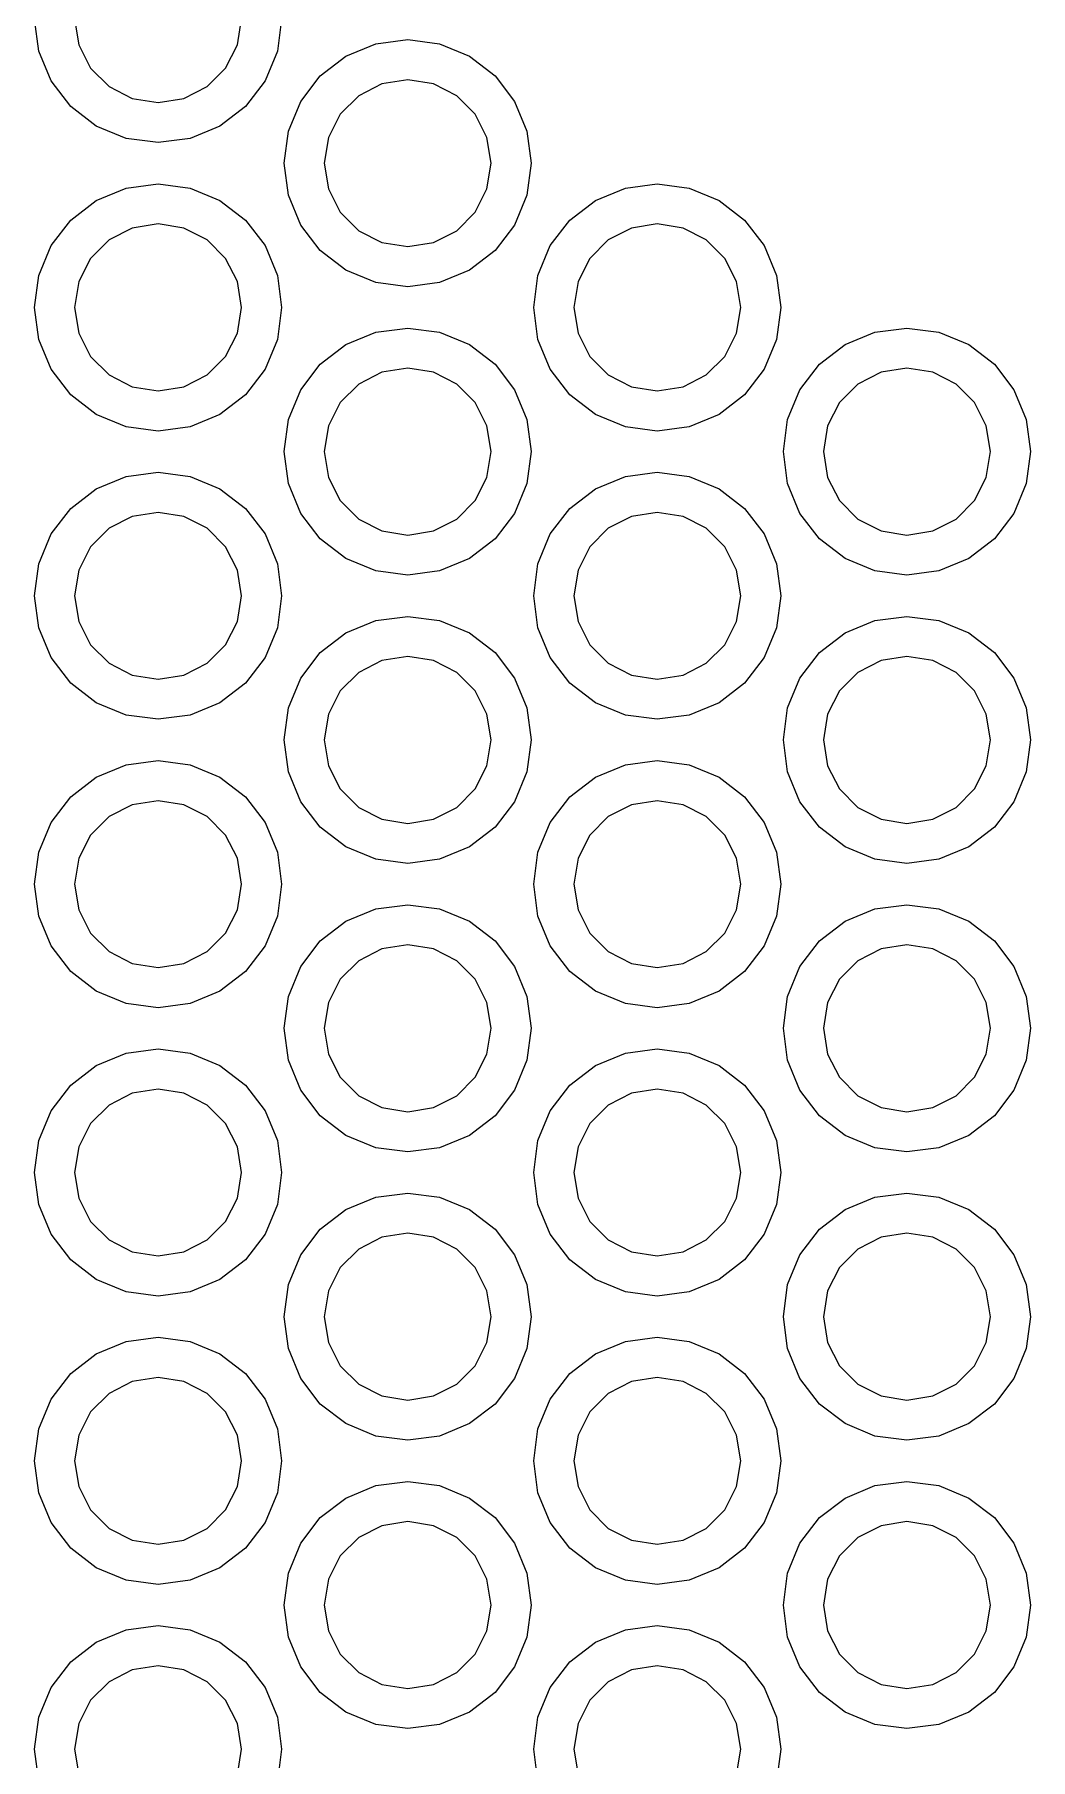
# Model space of a CAD drawing. Extents: x 0 to 6.5, y -7.51 to 0.
# Drawn here: x 1.4602 to 1.6507, y -3.2311 to -2.9014 of the extents above; entities that cross this region are included whole.
import ezdxf

# ---------------------------------------------------------------- set-up
doc = ezdxf.new("R2010")
doc.units = 0
doc.header["$MEASUREMENT"] = 0
doc.layers.add('BLACK', color=7, linetype='CONTINUOUS')

msp = doc.modelspace()

# ---------------------------------------------------------------- linework, layer by layer
at = {"layer": 'BLACK', "linetype": 'CONTINUOUS'}
for p, q in [((1.46104, -2.90456), (1.46023, -2.89845)), ((1.46791, -2.89845), (1.46869, -2.90337)), ((1.49902, -2.90337), (1.4998, -2.89845)), ((1.50748, -2.89845), (1.50667, -2.90456)), ((1.4634, -2.91026), (1.46104, -2.90456)), ((1.46869, -2.90337), (1.47095, -2.90782)), ((1.49675, -2.90782), (1.49902, -2.90337)), ((1.50667, -2.90456), (1.50431, -2.91026)), ((1.51978, -2.90555), (1.52547, -2.90319)), ((1.52547, -2.90319), (1.53159, -2.90238)), ((1.53159, -2.90238), (1.5377, -2.90319)), ((1.5377, -2.90319), (1.5434, -2.90555)), ((1.47095, -2.90782), (1.47448, -2.91135)), ((1.49323, -2.91135), (1.49675, -2.90782)), ((1.51488, -2.9093), (1.51978, -2.90555)), ((1.5434, -2.90555), (1.54829, -2.9093)), ((1.46715, -2.91515), (1.4634, -2.91026)), ((1.47448, -2.91135), (1.47893, -2.91361)), ((1.48878, -2.91361), (1.49323, -2.91135)), ((1.50431, -2.91026), (1.50056, -2.91515)), ((1.51113, -2.91419), (1.51488, -2.9093)), ((1.52666, -2.91084), (1.52222, -2.91311)), ((1.53159, -2.91006), (1.52666, -2.91084)), ((1.53651, -2.91084), (1.53159, -2.91006)), ((1.54096, -2.91311), (1.53651, -2.91084)), ((1.54829, -2.9093), (1.55204, -2.91419)), ((1.47893, -2.91361), (1.48385, -2.91439)), ((1.48385, -2.91439), (1.48878, -2.91361)), ((1.50877, -2.91989), (1.51113, -2.91419)), ((1.52222, -2.91311), (1.51869, -2.91663)), ((1.54449, -2.91663), (1.54096, -2.91311)), ((1.55204, -2.91419), (1.5544, -2.91989)), ((1.47204, -2.9189), (1.46715, -2.91515)), ((1.50056, -2.91515), (1.49566, -2.9189)), ((1.51869, -2.91663), (1.51642, -2.92108)), ((1.54675, -2.92108), (1.54449, -2.91663)), ((1.47774, -2.92126), (1.47204, -2.9189)), ((1.48385, -2.92207), (1.47774, -2.92126)), ((1.48997, -2.92126), (1.48385, -2.92207)), ((1.49566, -2.9189), (1.48997, -2.92126)), ((1.50797, -2.92601), (1.50877, -2.91989)), ((1.51642, -2.92108), (1.51564, -2.92601)), ((1.54753, -2.92601), (1.54675, -2.92108)), ((1.5544, -2.91989), (1.55521, -2.92601)), ((1.50877, -2.93212), (1.50797, -2.92601)), ((1.51564, -2.92601), (1.51642, -2.93093)), ((1.54675, -2.93093), (1.54753, -2.92601)), ((1.55521, -2.92601), (1.5544, -2.93212)), ((1.47204, -2.93311), (1.47774, -2.93075)), ((1.47774, -2.93075), (1.48385, -2.92994)), ((1.48385, -2.92994), (1.48997, -2.93075)), ((1.48997, -2.93075), (1.49566, -2.93311)), ((1.51642, -2.93093), (1.51869, -2.93538)), ((1.54449, -2.93538), (1.54675, -2.93093)), ((1.56751, -2.93311), (1.57321, -2.93075)), ((1.57321, -2.93075), (1.57932, -2.92994)), ((1.57932, -2.92994), (1.58543, -2.93075)), ((1.58543, -2.93075), (1.59113, -2.93311)), ((1.46715, -2.93686), (1.47204, -2.93311)), ((1.49566, -2.93311), (1.50056, -2.93686)), ((1.51113, -2.93782), (1.50877, -2.93212)), ((1.5544, -2.93212), (1.55204, -2.93782)), ((1.56262, -2.93686), (1.56751, -2.93311)), ((1.59113, -2.93311), (1.59602, -2.93686)), ((1.4634, -2.94175), (1.46715, -2.93686)), ((1.48385, -2.93762), (1.47893, -2.9384)), ((1.48878, -2.9384), (1.48385, -2.93762)), ((1.50056, -2.93686), (1.50431, -2.94175)), ((1.51488, -2.94271), (1.51113, -2.93782)), ((1.51869, -2.93538), (1.52222, -2.9389)), ((1.54096, -2.9389), (1.54449, -2.93538)), ((1.55204, -2.93782), (1.54829, -2.94271)), ((1.55886, -2.94175), (1.56262, -2.93686)), ((1.57932, -2.93762), (1.57439, -2.9384)), ((1.58425, -2.9384), (1.57932, -2.93762)), ((1.59602, -2.93686), (1.59978, -2.94175)), ((1.47448, -2.94066), (1.47095, -2.94419)), ((1.47893, -2.9384), (1.47448, -2.94066)), ((1.49323, -2.94066), (1.48878, -2.9384)), ((1.49675, -2.94419), (1.49323, -2.94066)), ((1.52222, -2.9389), (1.52666, -2.94117)), ((1.53651, -2.94117), (1.54096, -2.9389)), ((1.56995, -2.94066), (1.56642, -2.94419)), ((1.57439, -2.9384), (1.56995, -2.94066)), ((1.58869, -2.94066), (1.58425, -2.9384)), ((1.59222, -2.94419), (1.58869, -2.94066)), ((1.46104, -2.94745), (1.4634, -2.94175)), ((1.47095, -2.94419), (1.46869, -2.94864)), ((1.49902, -2.94864), (1.49675, -2.94419)), ((1.50431, -2.94175), (1.50667, -2.94745)), ((1.51978, -2.94646), (1.51488, -2.94271)), ((1.52666, -2.94117), (1.53159, -2.94195)), ((1.53159, -2.94195), (1.53651, -2.94117)), ((1.54829, -2.94271), (1.5434, -2.94646)), ((1.5565, -2.94745), (1.55886, -2.94175)), ((1.56642, -2.94419), (1.56416, -2.94864)), ((1.59449, -2.94864), (1.59222, -2.94419)), ((1.59978, -2.94175), (1.60214, -2.94745)), ((1.46023, -2.95356), (1.46104, -2.94745)), ((1.50667, -2.94745), (1.50748, -2.95356)), ((1.52547, -2.94882), (1.51978, -2.94646)), ((1.5434, -2.94646), (1.5377, -2.94882)), ((1.5557, -2.95356), (1.5565, -2.94745)), ((1.60214, -2.94745), (1.60294, -2.95356)), ((1.46869, -2.94864), (1.46791, -2.95356)), ((1.4998, -2.95356), (1.49902, -2.94864)), ((1.53159, -2.94963), (1.52547, -2.94882)), ((1.5377, -2.94882), (1.53159, -2.94963)), ((1.56416, -2.94864), (1.56338, -2.95356)), ((1.59527, -2.95356), (1.59449, -2.94864)), ((1.46104, -2.95968), (1.46023, -2.95356)), ((1.46791, -2.95356), (1.46869, -2.95849)), ((1.49902, -2.95849), (1.4998, -2.95356)), ((1.50748, -2.95356), (1.50667, -2.95968)), ((1.5565, -2.95968), (1.5557, -2.95356)), ((1.56338, -2.95356), (1.56416, -2.95849)), ((1.59449, -2.95849), (1.59527, -2.95356)), ((1.60294, -2.95356), (1.60214, -2.95968)), ((1.52547, -2.95831), (1.53159, -2.9575)), ((1.53159, -2.9575), (1.5377, -2.95831)), ((1.62094, -2.95831), (1.62705, -2.9575)), ((1.62705, -2.9575), (1.63317, -2.95831)), ((1.4634, -2.96538), (1.46104, -2.95968)), ((1.46869, -2.95849), (1.47095, -2.96294)), ((1.49675, -2.96294), (1.49902, -2.95849)), ((1.50667, -2.95968), (1.50431, -2.96538)), ((1.51488, -2.96442), (1.51978, -2.96067)), ((1.51978, -2.96067), (1.52547, -2.95831)), ((1.5377, -2.95831), (1.5434, -2.96067)), ((1.5434, -2.96067), (1.54829, -2.96442)), ((1.55886, -2.96538), (1.5565, -2.95968)), ((1.56416, -2.95849), (1.56642, -2.96294)), ((1.59222, -2.96294), (1.59449, -2.95849)), ((1.60214, -2.95968), (1.59978, -2.96538)), ((1.61035, -2.96442), (1.61524, -2.96067)), ((1.61524, -2.96067), (1.62094, -2.95831)), ((1.63317, -2.95831), (1.63887, -2.96067)), ((1.63887, -2.96067), (1.64376, -2.96442)), ((1.47095, -2.96294), (1.47448, -2.96646)), ((1.49323, -2.96646), (1.49675, -2.96294)), ((1.56642, -2.96294), (1.56995, -2.96646)), ((1.58869, -2.96646), (1.59222, -2.96294)), ((1.46715, -2.97027), (1.4634, -2.96538)), ((1.47448, -2.96646), (1.47893, -2.96873)), ((1.48878, -2.96873), (1.49323, -2.96646)), ((1.50431, -2.96538), (1.50056, -2.97027)), ((1.51113, -2.96931), (1.51488, -2.96442)), ((1.52666, -2.96596), (1.52222, -2.96822)), ((1.53159, -2.96518), (1.52666, -2.96596)), ((1.53651, -2.96596), (1.53159, -2.96518)), ((1.54096, -2.96822), (1.53651, -2.96596)), ((1.54829, -2.96442), (1.55204, -2.96931)), ((1.56262, -2.97027), (1.55886, -2.96538)), ((1.56995, -2.96646), (1.57439, -2.96873)), ((1.58425, -2.96873), (1.58869, -2.96646)), ((1.59978, -2.96538), (1.59602, -2.97027)), ((1.6066, -2.96931), (1.61035, -2.96442)), ((1.62213, -2.96596), (1.61768, -2.96822)), ((1.62705, -2.96518), (1.62213, -2.96596)), ((1.63198, -2.96596), (1.62705, -2.96518)), ((1.63643, -2.96822), (1.63198, -2.96596)), ((1.64376, -2.96442), (1.64751, -2.96931)), ((1.47204, -2.97402), (1.46715, -2.97027)), ((1.47893, -2.96873), (1.48385, -2.96951)), ((1.48385, -2.96951), (1.48878, -2.96873)), ((1.50056, -2.97027), (1.49566, -2.97402)), ((1.50877, -2.97501), (1.51113, -2.96931)), ((1.52222, -2.96822), (1.51869, -2.97175)), ((1.54449, -2.97175), (1.54096, -2.96822)), ((1.55204, -2.96931), (1.5544, -2.97501)), ((1.56751, -2.97402), (1.56262, -2.97027)), ((1.57439, -2.96873), (1.57932, -2.96951)), ((1.57932, -2.96951), (1.58425, -2.96873)), ((1.59602, -2.97027), (1.59113, -2.97402)), ((1.60424, -2.97501), (1.6066, -2.96931)), ((1.61768, -2.96822), (1.61416, -2.97175)), ((1.63995, -2.97175), (1.63643, -2.96822)), ((1.64751, -2.96931), (1.64987, -2.97501)), ((1.47774, -2.97638), (1.47204, -2.97402)), ((1.49566, -2.97402), (1.48997, -2.97638)), ((1.51869, -2.97175), (1.51642, -2.9762)), ((1.54675, -2.9762), (1.54449, -2.97175)), ((1.57321, -2.97638), (1.56751, -2.97402)), ((1.59113, -2.97402), (1.58543, -2.97638)), ((1.61416, -2.97175), (1.61189, -2.9762)), ((1.64222, -2.9762), (1.63995, -2.97175)), ((1.48385, -2.97719), (1.47774, -2.97638)), ((1.48997, -2.97638), (1.48385, -2.97719)), ((1.50797, -2.98112), (1.50877, -2.97501)), ((1.51642, -2.9762), (1.51564, -2.98112)), ((1.54753, -2.98112), (1.54675, -2.9762)), ((1.5544, -2.97501), (1.55521, -2.98112)), ((1.57932, -2.97719), (1.57321, -2.97638)), ((1.58543, -2.97638), (1.57932, -2.97719)), ((1.60343, -2.98112), (1.60424, -2.97501)), ((1.61189, -2.9762), (1.61111, -2.98112)), ((1.643, -2.98112), (1.64222, -2.9762)), ((1.64987, -2.97501), (1.65068, -2.98112)), ((1.50877, -2.98724), (1.50797, -2.98112)), ((1.51564, -2.98112), (1.51642, -2.98605)), ((1.54675, -2.98605), (1.54753, -2.98112)), ((1.55521, -2.98112), (1.5544, -2.98724)), ((1.60424, -2.98724), (1.60343, -2.98112)), ((1.61111, -2.98112), (1.61189, -2.98605)), ((1.64222, -2.98605), (1.643, -2.98112)), ((1.65068, -2.98112), (1.64987, -2.98724)), ((1.47204, -2.98822), (1.47774, -2.98587)), ((1.47774, -2.98587), (1.48385, -2.98506)), ((1.48385, -2.98506), (1.48997, -2.98587)), ((1.48997, -2.98587), (1.49566, -2.98822)), ((1.51113, -2.99293), (1.50877, -2.98724)), ((1.51642, -2.98605), (1.51869, -2.9905)), ((1.54449, -2.9905), (1.54675, -2.98605)), ((1.5544, -2.98724), (1.55204, -2.99293)), ((1.56751, -2.98822), (1.57321, -2.98587)), ((1.57321, -2.98587), (1.57932, -2.98506)), ((1.57932, -2.98506), (1.58543, -2.98587)), ((1.58543, -2.98587), (1.59113, -2.98822)), ((1.6066, -2.99293), (1.60424, -2.98724)), ((1.61189, -2.98605), (1.61416, -2.9905)), ((1.63995, -2.9905), (1.64222, -2.98605)), ((1.64987, -2.98724), (1.64751, -2.99293)), ((1.46715, -2.99198), (1.47204, -2.98822)), ((1.49566, -2.98822), (1.50056, -2.99198)), ((1.51869, -2.9905), (1.52222, -2.99402)), ((1.54096, -2.99402), (1.54449, -2.9905)), ((1.56262, -2.99198), (1.56751, -2.98822)), ((1.59113, -2.98822), (1.59602, -2.99198)), ((1.61416, -2.9905), (1.61768, -2.99402)), ((1.63643, -2.99402), (1.63995, -2.9905)), ((1.4634, -2.99687), (1.46715, -2.99198)), ((1.47893, -2.99352), (1.47448, -2.99578)), ((1.48385, -2.99274), (1.47893, -2.99352)), ((1.48878, -2.99352), (1.48385, -2.99274)), ((1.49323, -2.99578), (1.48878, -2.99352)), ((1.50056, -2.99198), (1.50431, -2.99687)), ((1.51488, -2.99783), (1.51113, -2.99293)), ((1.55204, -2.99293), (1.54829, -2.99783)), ((1.55886, -2.99687), (1.56262, -2.99198)), ((1.57439, -2.99352), (1.56995, -2.99578)), ((1.57932, -2.99274), (1.57439, -2.99352)), ((1.58425, -2.99352), (1.57932, -2.99274)), ((1.58869, -2.99578), (1.58425, -2.99352)), ((1.59602, -2.99198), (1.59978, -2.99687)), ((1.61035, -2.99783), (1.6066, -2.99293)), ((1.64751, -2.99293), (1.64376, -2.99783)), ((1.46104, -3.00257), (1.4634, -2.99687)), ((1.47448, -2.99578), (1.47095, -2.99931)), ((1.49675, -2.99931), (1.49323, -2.99578)), ((1.50431, -2.99687), (1.50667, -3.00257)), ((1.52222, -2.99402), (1.52666, -2.99629)), ((1.52666, -2.99629), (1.53159, -2.99707)), ((1.53159, -2.99707), (1.53651, -2.99629)), ((1.53651, -2.99629), (1.54096, -2.99402)), ((1.5565, -3.00257), (1.55886, -2.99687)), ((1.56995, -2.99578), (1.56642, -2.99931)), ((1.59222, -2.99931), (1.58869, -2.99578)), ((1.59978, -2.99687), (1.60214, -3.00257)), ((1.61768, -2.99402), (1.62213, -2.99629)), ((1.62213, -2.99629), (1.62705, -2.99707)), ((1.62705, -2.99707), (1.63198, -2.99629)), ((1.63198, -2.99629), (1.63643, -2.99402)), ((1.47095, -2.99931), (1.46869, -3.00376)), ((1.49902, -3.00376), (1.49675, -2.99931)), ((1.51978, -3.00158), (1.51488, -2.99783)), ((1.54829, -2.99783), (1.5434, -3.00158)), ((1.56642, -2.99931), (1.56416, -3.00376)), ((1.59449, -3.00376), (1.59222, -2.99931)), ((1.61524, -3.00158), (1.61035, -2.99783)), ((1.64376, -2.99783), (1.63887, -3.00158)), ((1.46023, -3.00868), (1.46104, -3.00257)), ((1.46869, -3.00376), (1.46791, -3.00868)), ((1.4998, -3.00868), (1.49902, -3.00376)), ((1.50667, -3.00257), (1.50748, -3.00868)), ((1.52547, -3.00394), (1.51978, -3.00158)), ((1.5434, -3.00158), (1.5377, -3.00394)), ((1.5557, -3.00868), (1.5565, -3.00257)), ((1.56416, -3.00376), (1.56338, -3.00868)), ((1.59527, -3.00868), (1.59449, -3.00376)), ((1.60214, -3.00257), (1.60294, -3.00868)), ((1.62094, -3.00394), (1.61524, -3.00158)), ((1.63887, -3.00158), (1.63317, -3.00394)), ((1.53159, -3.00475), (1.52547, -3.00394)), ((1.5377, -3.00394), (1.53159, -3.00475)), ((1.62705, -3.00475), (1.62094, -3.00394)), ((1.63317, -3.00394), (1.62705, -3.00475)), ((1.46104, -3.0148), (1.46023, -3.00868)), ((1.46791, -3.00868), (1.46869, -3.01361)), ((1.49902, -3.01361), (1.4998, -3.00868)), ((1.50748, -3.00868), (1.50667, -3.0148)), ((1.5565, -3.0148), (1.5557, -3.00868)), ((1.56338, -3.00868), (1.56416, -3.01361)), ((1.59449, -3.01361), (1.59527, -3.00868)), ((1.60294, -3.00868), (1.60214, -3.0148)), ((1.46869, -3.01361), (1.47095, -3.01805)), ((1.49675, -3.01805), (1.49902, -3.01361)), ((1.51978, -3.01578), (1.52547, -3.01342)), ((1.52547, -3.01342), (1.53159, -3.01262)), ((1.53159, -3.01262), (1.5377, -3.01342)), ((1.5377, -3.01342), (1.5434, -3.01578)), ((1.56416, -3.01361), (1.56642, -3.01805)), ((1.59222, -3.01805), (1.59449, -3.01361)), ((1.61524, -3.01578), (1.62094, -3.01342)), ((1.62094, -3.01342), (1.62705, -3.01262)), ((1.62705, -3.01262), (1.63317, -3.01342)), ((1.63317, -3.01342), (1.63887, -3.01578)), ((1.4634, -3.02049), (1.46104, -3.0148)), ((1.50667, -3.0148), (1.50431, -3.02049)), ((1.51488, -3.01954), (1.51978, -3.01578)), ((1.5434, -3.01578), (1.54829, -3.01954)), ((1.55886, -3.02049), (1.5565, -3.0148)), ((1.60214, -3.0148), (1.59978, -3.02049)), ((1.61035, -3.01954), (1.61524, -3.01578)), ((1.63887, -3.01578), (1.64376, -3.01954)), ((1.47095, -3.01805), (1.47448, -3.02158)), ((1.49323, -3.02158), (1.49675, -3.01805)), ((1.51113, -3.02443), (1.51488, -3.01954)), ((1.54829, -3.01954), (1.55204, -3.02443)), ((1.56642, -3.01805), (1.56995, -3.02158)), ((1.58869, -3.02158), (1.59222, -3.01805)), ((1.6066, -3.02443), (1.61035, -3.01954)), ((1.64376, -3.01954), (1.64751, -3.02443)), ((1.46715, -3.02539), (1.4634, -3.02049)), ((1.47448, -3.02158), (1.47893, -3.02385)), ((1.48878, -3.02385), (1.49323, -3.02158)), ((1.50431, -3.02049), (1.50056, -3.02539)), ((1.52222, -3.02334), (1.51869, -3.02687)), ((1.52666, -3.02108), (1.52222, -3.02334)), ((1.53159, -3.0203), (1.52666, -3.02108)), ((1.53651, -3.02108), (1.53159, -3.0203)), ((1.54096, -3.02334), (1.53651, -3.02108)), ((1.54449, -3.02687), (1.54096, -3.02334)), ((1.56262, -3.02539), (1.55886, -3.02049)), ((1.56995, -3.02158), (1.57439, -3.02385)), ((1.58425, -3.02385), (1.58869, -3.02158)), ((1.59978, -3.02049), (1.59602, -3.02539)), ((1.61768, -3.02334), (1.61416, -3.02687)), ((1.62213, -3.02108), (1.61768, -3.02334)), ((1.62705, -3.0203), (1.62213, -3.02108)), ((1.63198, -3.02108), (1.62705, -3.0203)), ((1.63643, -3.02334), (1.63198, -3.02108)), ((1.63995, -3.02687), (1.63643, -3.02334)), ((1.47204, -3.02914), (1.46715, -3.02539)), ((1.47893, -3.02385), (1.48385, -3.02463)), ((1.48385, -3.02463), (1.48878, -3.02385)), ((1.50056, -3.02539), (1.49566, -3.02914)), ((1.50877, -3.03013), (1.51113, -3.02443)), ((1.51869, -3.02687), (1.51642, -3.03131)), ((1.54675, -3.03131), (1.54449, -3.02687)), ((1.55204, -3.02443), (1.5544, -3.03013)), ((1.56751, -3.02914), (1.56262, -3.02539)), ((1.57439, -3.02385), (1.57932, -3.02463)), ((1.57932, -3.02463), (1.58425, -3.02385)), ((1.59602, -3.02539), (1.59113, -3.02914)), ((1.60424, -3.03013), (1.6066, -3.02443)), ((1.61416, -3.02687), (1.61189, -3.03131)), ((1.64222, -3.03131), (1.63995, -3.02687)), ((1.64751, -3.02443), (1.64987, -3.03013)), ((1.47774, -3.0315), (1.47204, -3.02914)), ((1.49566, -3.02914), (1.48997, -3.0315)), ((1.50797, -3.03624), (1.50877, -3.03013)), ((1.5544, -3.03013), (1.55521, -3.03624)), ((1.57321, -3.0315), (1.56751, -3.02914)), ((1.59113, -3.02914), (1.58543, -3.0315)), ((1.60343, -3.03624), (1.60424, -3.03013)), ((1.64987, -3.03013), (1.65068, -3.03624)), ((1.48385, -3.0323), (1.47774, -3.0315)), ((1.48997, -3.0315), (1.48385, -3.0323)), ((1.51642, -3.03131), (1.51564, -3.03624)), ((1.54753, -3.03624), (1.54675, -3.03131)), ((1.57932, -3.0323), (1.57321, -3.0315)), ((1.58543, -3.0315), (1.57932, -3.0323)), ((1.61189, -3.03131), (1.61111, -3.03624)), ((1.643, -3.03624), (1.64222, -3.03131)), ((1.50877, -3.04236), (1.50797, -3.03624)), ((1.51564, -3.03624), (1.51642, -3.04117)), ((1.54675, -3.04117), (1.54753, -3.03624)), ((1.55521, -3.03624), (1.5544, -3.04236)), ((1.60424, -3.04236), (1.60343, -3.03624)), ((1.61111, -3.03624), (1.61189, -3.04117)), ((1.64222, -3.04117), (1.643, -3.03624)), ((1.65068, -3.03624), (1.64987, -3.04236)), ((1.46715, -3.0471), (1.47204, -3.04334)), ((1.47204, -3.04334), (1.47774, -3.04098)), ((1.47774, -3.04098), (1.48385, -3.04018)), ((1.48385, -3.04018), (1.48997, -3.04098)), ((1.48997, -3.04098), (1.49566, -3.04334)), ((1.49566, -3.04334), (1.50056, -3.0471)), ((1.51113, -3.04805), (1.50877, -3.04236)), ((1.51642, -3.04117), (1.51869, -3.04561)), ((1.54449, -3.04561), (1.54675, -3.04117)), ((1.5544, -3.04236), (1.55204, -3.04805)), ((1.56262, -3.0471), (1.56751, -3.04334)), ((1.56751, -3.04334), (1.57321, -3.04098)), ((1.57321, -3.04098), (1.57932, -3.04018)), ((1.57932, -3.04018), (1.58543, -3.04098)), ((1.58543, -3.04098), (1.59113, -3.04334)), ((1.59113, -3.04334), (1.59602, -3.0471)), ((1.6066, -3.04805), (1.60424, -3.04236)), ((1.61189, -3.04117), (1.61416, -3.04561)), ((1.63995, -3.04561), (1.64222, -3.04117)), ((1.64987, -3.04236), (1.64751, -3.04805)), ((1.51869, -3.04561), (1.52222, -3.04914)), ((1.54096, -3.04914), (1.54449, -3.04561)), ((1.61416, -3.04561), (1.61768, -3.04914)), ((1.63643, -3.04914), (1.63995, -3.04561)), ((1.4634, -3.05199), (1.46715, -3.0471)), ((1.47893, -3.04864), (1.47448, -3.0509)), ((1.48385, -3.04786), (1.47893, -3.04864)), ((1.48878, -3.04864), (1.48385, -3.04786)), ((1.49323, -3.0509), (1.48878, -3.04864)), ((1.50056, -3.0471), (1.50431, -3.05199)), ((1.51488, -3.05294), (1.51113, -3.04805)), ((1.52222, -3.04914), (1.52666, -3.05141)), ((1.53651, -3.05141), (1.54096, -3.04914)), ((1.55204, -3.04805), (1.54829, -3.05294)), ((1.55886, -3.05199), (1.56262, -3.0471)), ((1.57439, -3.04864), (1.56995, -3.0509)), ((1.57932, -3.04786), (1.57439, -3.04864)), ((1.58425, -3.04864), (1.57932, -3.04786)), ((1.58869, -3.0509), (1.58425, -3.04864)), ((1.59602, -3.0471), (1.59978, -3.05199)), ((1.61035, -3.05294), (1.6066, -3.04805)), ((1.61768, -3.04914), (1.62213, -3.05141)), ((1.63198, -3.05141), (1.63643, -3.04914)), ((1.64751, -3.04805), (1.64376, -3.05294)), ((1.46104, -3.05769), (1.4634, -3.05199)), ((1.47448, -3.0509), (1.47095, -3.05443)), ((1.49675, -3.05443), (1.49323, -3.0509)), ((1.50431, -3.05199), (1.50667, -3.05769)), ((1.51978, -3.0567), (1.51488, -3.05294)), ((1.52666, -3.05141), (1.53159, -3.05219)), ((1.53159, -3.05219), (1.53651, -3.05141)), ((1.54829, -3.05294), (1.5434, -3.0567)), ((1.5565, -3.05769), (1.55886, -3.05199)), ((1.56995, -3.0509), (1.56642, -3.05443)), ((1.59222, -3.05443), (1.58869, -3.0509)), ((1.59978, -3.05199), (1.60214, -3.05769)), ((1.61524, -3.0567), (1.61035, -3.05294)), ((1.62213, -3.05141), (1.62705, -3.05219)), ((1.62705, -3.05219), (1.63198, -3.05141)), ((1.64376, -3.05294), (1.63887, -3.0567)), ((1.47095, -3.05443), (1.46869, -3.05887)), ((1.49902, -3.05887), (1.49675, -3.05443)), ((1.56642, -3.05443), (1.56416, -3.05887)), ((1.59449, -3.05887), (1.59222, -3.05443)), ((1.46023, -3.0638), (1.46104, -3.05769)), ((1.46869, -3.05887), (1.46791, -3.0638)), ((1.4998, -3.0638), (1.49902, -3.05887)), ((1.50667, -3.05769), (1.50748, -3.0638)), ((1.52547, -3.05906), (1.51978, -3.0567)), ((1.53159, -3.05986), (1.52547, -3.05906)), ((1.5377, -3.05906), (1.53159, -3.05986)), ((1.5434, -3.0567), (1.5377, -3.05906)), ((1.5557, -3.0638), (1.5565, -3.05769)), ((1.56416, -3.05887), (1.56338, -3.0638)), ((1.59527, -3.0638), (1.59449, -3.05887)), ((1.60214, -3.05769), (1.60294, -3.0638)), ((1.62094, -3.05906), (1.61524, -3.0567)), ((1.62705, -3.05986), (1.62094, -3.05906)), ((1.63317, -3.05906), (1.62705, -3.05986)), ((1.63887, -3.0567), (1.63317, -3.05906)), ((1.46104, -3.06991), (1.46023, -3.0638)), ((1.46791, -3.0638), (1.46869, -3.06873)), ((1.49902, -3.06873), (1.4998, -3.0638)), ((1.50748, -3.0638), (1.50667, -3.06991)), ((1.5565, -3.06991), (1.5557, -3.0638)), ((1.56338, -3.0638), (1.56416, -3.06873)), ((1.59449, -3.06873), (1.59527, -3.0638)), ((1.60294, -3.0638), (1.60214, -3.06991)), ((1.46869, -3.06873), (1.47095, -3.07317)), ((1.49675, -3.07317), (1.49902, -3.06873)), ((1.51978, -3.0709), (1.52547, -3.06854)), ((1.52547, -3.06854), (1.53159, -3.06774)), ((1.53159, -3.06774), (1.5377, -3.06854)), ((1.5377, -3.06854), (1.5434, -3.0709)), ((1.56416, -3.06873), (1.56642, -3.07317)), ((1.59222, -3.07317), (1.59449, -3.06873)), ((1.61524, -3.0709), (1.62094, -3.06854)), ((1.62094, -3.06854), (1.62705, -3.06774)), ((1.62705, -3.06774), (1.63317, -3.06854)), ((1.63317, -3.06854), (1.63887, -3.0709)), ((1.4634, -3.07561), (1.46104, -3.06991)), ((1.50667, -3.06991), (1.50431, -3.07561)), ((1.51488, -3.07466), (1.51978, -3.0709)), ((1.5434, -3.0709), (1.54829, -3.07466)), ((1.55886, -3.07561), (1.5565, -3.06991)), ((1.60214, -3.06991), (1.59978, -3.07561)), ((1.61035, -3.07466), (1.61524, -3.0709)), ((1.63887, -3.0709), (1.64376, -3.07466)), ((1.46715, -3.0805), (1.4634, -3.07561)), ((1.47095, -3.07317), (1.47448, -3.0767)), ((1.49323, -3.0767), (1.49675, -3.07317)), ((1.50431, -3.07561), (1.50056, -3.0805)), ((1.51113, -3.07955), (1.51488, -3.07466)), ((1.52666, -3.0762), (1.52222, -3.07846)), ((1.53159, -3.07542), (1.52666, -3.0762)), ((1.53651, -3.0762), (1.53159, -3.07542)), ((1.54096, -3.07846), (1.53651, -3.0762)), ((1.54829, -3.07466), (1.55204, -3.07955)), ((1.56262, -3.0805), (1.55886, -3.07561)), ((1.56642, -3.07317), (1.56995, -3.0767)), ((1.58869, -3.0767), (1.59222, -3.07317)), ((1.59978, -3.07561), (1.59602, -3.0805)), ((1.6066, -3.07955), (1.61035, -3.07466)), ((1.62213, -3.0762), (1.61768, -3.07846)), ((1.62705, -3.07542), (1.62213, -3.0762)), ((1.63198, -3.0762), (1.62705, -3.07542)), ((1.63643, -3.07846), (1.63198, -3.0762)), ((1.64376, -3.07466), (1.64751, -3.07955)), ((1.47448, -3.0767), (1.47893, -3.07896)), ((1.47893, -3.07896), (1.48385, -3.07974)), ((1.48385, -3.07974), (1.48878, -3.07896)), ((1.48878, -3.07896), (1.49323, -3.0767)), ((1.50877, -3.08525), (1.51113, -3.07955)), ((1.52222, -3.07846), (1.51869, -3.08199)), ((1.54449, -3.08199), (1.54096, -3.07846)), ((1.55204, -3.07955), (1.5544, -3.08525)), ((1.56995, -3.0767), (1.57439, -3.07896)), ((1.57439, -3.07896), (1.57932, -3.07974)), ((1.57932, -3.07974), (1.58425, -3.07896)), ((1.58425, -3.07896), (1.58869, -3.0767)), ((1.60424, -3.08525), (1.6066, -3.07955)), ((1.61768, -3.07846), (1.61416, -3.08199)), ((1.63995, -3.08199), (1.63643, -3.07846)), ((1.64751, -3.07955), (1.64987, -3.08525)), ((1.47204, -3.08426), (1.46715, -3.0805)), ((1.50056, -3.0805), (1.49566, -3.08426)), ((1.51869, -3.08199), (1.51642, -3.08643)), ((1.54675, -3.08643), (1.54449, -3.08199)), ((1.56751, -3.08426), (1.56262, -3.0805)), ((1.59602, -3.0805), (1.59113, -3.08426)), ((1.61416, -3.08199), (1.61189, -3.08643)), ((1.64222, -3.08643), (1.63995, -3.08199)), ((1.47774, -3.08662), (1.47204, -3.08426)), ((1.49566, -3.08426), (1.48997, -3.08662)), ((1.50797, -3.09136), (1.50877, -3.08525)), ((1.5544, -3.08525), (1.55521, -3.09136)), ((1.57321, -3.08662), (1.56751, -3.08426)), ((1.59113, -3.08426), (1.58543, -3.08662)), ((1.60343, -3.09136), (1.60424, -3.08525)), ((1.64987, -3.08525), (1.65068, -3.09136)), ((1.48385, -3.08742), (1.47774, -3.08662)), ((1.48997, -3.08662), (1.48385, -3.08742)), ((1.51642, -3.08643), (1.51564, -3.09136)), ((1.54753, -3.09136), (1.54675, -3.08643)), ((1.57932, -3.08742), (1.57321, -3.08662)), ((1.58543, -3.08662), (1.57932, -3.08742)), ((1.61189, -3.08643), (1.61111, -3.09136)), ((1.643, -3.09136), (1.64222, -3.08643)), ((1.50877, -3.09747), (1.50797, -3.09136)), ((1.51564, -3.09136), (1.51642, -3.09629)), ((1.54675, -3.09629), (1.54753, -3.09136)), ((1.55521, -3.09136), (1.5544, -3.09747)), ((1.60424, -3.09747), (1.60343, -3.09136)), ((1.61111, -3.09136), (1.61189, -3.09629)), ((1.64222, -3.09629), (1.643, -3.09136)), ((1.65068, -3.09136), (1.64987, -3.09747)), ((1.47204, -3.09846), (1.47774, -3.0961)), ((1.47774, -3.0961), (1.48385, -3.0953)), ((1.48385, -3.0953), (1.48997, -3.0961)), ((1.48997, -3.0961), (1.49566, -3.09846)), ((1.56751, -3.09846), (1.57321, -3.0961)), ((1.57321, -3.0961), (1.57932, -3.0953)), ((1.57932, -3.0953), (1.58543, -3.0961)), ((1.58543, -3.0961), (1.59113, -3.09846)), ((1.46715, -3.10222), (1.47204, -3.09846)), ((1.49566, -3.09846), (1.50056, -3.10222)), ((1.51113, -3.10317), (1.50877, -3.09747)), ((1.51642, -3.09629), (1.51869, -3.10073)), ((1.54449, -3.10073), (1.54675, -3.09629)), ((1.5544, -3.09747), (1.55204, -3.10317)), ((1.56262, -3.10222), (1.56751, -3.09846)), ((1.59113, -3.09846), (1.59602, -3.10222)), ((1.6066, -3.10317), (1.60424, -3.09747)), ((1.61189, -3.09629), (1.61416, -3.10073)), ((1.63995, -3.10073), (1.64222, -3.09629)), ((1.64987, -3.09747), (1.64751, -3.10317)), ((1.4634, -3.10711), (1.46715, -3.10222)), ((1.50056, -3.10222), (1.50431, -3.10711)), ((1.51869, -3.10073), (1.52222, -3.10426)), ((1.54096, -3.10426), (1.54449, -3.10073)), ((1.55886, -3.10711), (1.56262, -3.10222)), ((1.59602, -3.10222), (1.59978, -3.10711)), ((1.61416, -3.10073), (1.61768, -3.10426)), ((1.63643, -3.10426), (1.63995, -3.10073)), ((1.47893, -3.10375), (1.47448, -3.10602)), ((1.48385, -3.10297), (1.47893, -3.10375)), ((1.48878, -3.10375), (1.48385, -3.10297)), ((1.49323, -3.10602), (1.48878, -3.10375)), ((1.51488, -3.10806), (1.51113, -3.10317)), ((1.52222, -3.10426), (1.52666, -3.10652)), ((1.53651, -3.10652), (1.54096, -3.10426)), ((1.55204, -3.10317), (1.54829, -3.10806)), ((1.57439, -3.10375), (1.56995, -3.10602)), ((1.57932, -3.10297), (1.57439, -3.10375)), ((1.58425, -3.10375), (1.57932, -3.10297)), ((1.58869, -3.10602), (1.58425, -3.10375)), ((1.61035, -3.10806), (1.6066, -3.10317)), ((1.61768, -3.10426), (1.62213, -3.10652)), ((1.63198, -3.10652), (1.63643, -3.10426)), ((1.64751, -3.10317), (1.64376, -3.10806)), ((1.46104, -3.1128), (1.4634, -3.10711)), ((1.47448, -3.10602), (1.47095, -3.10955)), ((1.49675, -3.10955), (1.49323, -3.10602)), ((1.50431, -3.10711), (1.50667, -3.1128)), ((1.51978, -3.11182), (1.51488, -3.10806)), ((1.52666, -3.10652), (1.53159, -3.1073)), ((1.53159, -3.1073), (1.53651, -3.10652)), ((1.54829, -3.10806), (1.5434, -3.11182)), ((1.5565, -3.1128), (1.55886, -3.10711)), ((1.56995, -3.10602), (1.56642, -3.10955)), ((1.59222, -3.10955), (1.58869, -3.10602)), ((1.59978, -3.10711), (1.60214, -3.1128)), ((1.61524, -3.11182), (1.61035, -3.10806)), ((1.62213, -3.10652), (1.62705, -3.1073)), ((1.62705, -3.1073), (1.63198, -3.10652)), ((1.64376, -3.10806), (1.63887, -3.11182)), ((1.47095, -3.10955), (1.46869, -3.11399)), ((1.49902, -3.11399), (1.49675, -3.10955)), ((1.52547, -3.11418), (1.51978, -3.11182)), ((1.5434, -3.11182), (1.5377, -3.11418)), ((1.56642, -3.10955), (1.56416, -3.11399)), ((1.59449, -3.11399), (1.59222, -3.10955)), ((1.62094, -3.11418), (1.61524, -3.11182)), ((1.63887, -3.11182), (1.63317, -3.11418)), ((1.46023, -3.11892), (1.46104, -3.1128)), ((1.46869, -3.11399), (1.46791, -3.11892)), ((1.4998, -3.11892), (1.49902, -3.11399)), ((1.50667, -3.1128), (1.50748, -3.11892)), ((1.53159, -3.11498), (1.52547, -3.11418)), ((1.5377, -3.11418), (1.53159, -3.11498)), ((1.5557, -3.11892), (1.5565, -3.1128)), ((1.56416, -3.11399), (1.56338, -3.11892)), ((1.59527, -3.11892), (1.59449, -3.11399)), ((1.60214, -3.1128), (1.60294, -3.11892)), ((1.62705, -3.11498), (1.62094, -3.11418)), ((1.63317, -3.11418), (1.62705, -3.11498)), ((1.46104, -3.12503), (1.46023, -3.11892)), ((1.46791, -3.11892), (1.46869, -3.12385)), ((1.49902, -3.12385), (1.4998, -3.11892)), ((1.50748, -3.11892), (1.50667, -3.12503)), ((1.5565, -3.12503), (1.5557, -3.11892)), ((1.56338, -3.11892), (1.56416, -3.12385)), ((1.59449, -3.12385), (1.59527, -3.11892)), ((1.60294, -3.11892), (1.60214, -3.12503)), ((1.4634, -3.13073), (1.46104, -3.12503)), ((1.46869, -3.12385), (1.47095, -3.12829)), ((1.49675, -3.12829), (1.49902, -3.12385)), ((1.50667, -3.12503), (1.50431, -3.13073)), ((1.51978, -3.12602), (1.52547, -3.12366)), ((1.52547, -3.12366), (1.53159, -3.12286)), ((1.53159, -3.12286), (1.5377, -3.12366)), ((1.5377, -3.12366), (1.5434, -3.12602)), ((1.55886, -3.13073), (1.5565, -3.12503)), ((1.56416, -3.12385), (1.56642, -3.12829)), ((1.59222, -3.12829), (1.59449, -3.12385)), ((1.60214, -3.12503), (1.59978, -3.13073)), ((1.61524, -3.12602), (1.62094, -3.12366)), ((1.62094, -3.12366), (1.62705, -3.12286)), ((1.62705, -3.12286), (1.63317, -3.12366)), ((1.63317, -3.12366), (1.63887, -3.12602)), ((1.47095, -3.12829), (1.47448, -3.13182)), ((1.49323, -3.13182), (1.49675, -3.12829)), ((1.51488, -3.12977), (1.51978, -3.12602)), ((1.5434, -3.12602), (1.54829, -3.12977)), ((1.56642, -3.12829), (1.56995, -3.13182)), ((1.58869, -3.13182), (1.59222, -3.12829)), ((1.61035, -3.12977), (1.61524, -3.12602)), ((1.63887, -3.12602), (1.64376, -3.12977)), ((1.46715, -3.13562), (1.4634, -3.13073)), ((1.47448, -3.13182), (1.47893, -3.13408)), ((1.48878, -3.13408), (1.49323, -3.13182)), ((1.50431, -3.13073), (1.50056, -3.13562)), ((1.51113, -3.13467), (1.51488, -3.12977)), ((1.52666, -3.13131), (1.52222, -3.13358)), ((1.53159, -3.13053), (1.52666, -3.13131)), ((1.53651, -3.13131), (1.53159, -3.13053)), ((1.54096, -3.13358), (1.53651, -3.13131)), ((1.54829, -3.12977), (1.55204, -3.13467)), ((1.56262, -3.13562), (1.55886, -3.13073)), ((1.56995, -3.13182), (1.57439, -3.13408)), ((1.58425, -3.13408), (1.58869, -3.13182)), ((1.59978, -3.13073), (1.59602, -3.13562)), ((1.6066, -3.13467), (1.61035, -3.12977)), ((1.62213, -3.13131), (1.61768, -3.13358)), ((1.62705, -3.13053), (1.62213, -3.13131)), ((1.63198, -3.13131), (1.62705, -3.13053)), ((1.63643, -3.13358), (1.63198, -3.13131)), ((1.64376, -3.12977), (1.64751, -3.13467)), ((1.47204, -3.13938), (1.46715, -3.13562)), ((1.47893, -3.13408), (1.48385, -3.13486)), ((1.48385, -3.13486), (1.48878, -3.13408)), ((1.50056, -3.13562), (1.49566, -3.13938)), ((1.50877, -3.14036), (1.51113, -3.13467)), ((1.52222, -3.13358), (1.51869, -3.13711)), ((1.54449, -3.13711), (1.54096, -3.13358)), ((1.55204, -3.13467), (1.5544, -3.14036)), ((1.56751, -3.13938), (1.56262, -3.13562)), ((1.57439, -3.13408), (1.57932, -3.13486)), ((1.57932, -3.13486), (1.58425, -3.13408)), ((1.59602, -3.13562), (1.59113, -3.13938)), ((1.60424, -3.14036), (1.6066, -3.13467)), ((1.61768, -3.13358), (1.61416, -3.13711)), ((1.63995, -3.13711), (1.63643, -3.13358)), ((1.64751, -3.13467), (1.64987, -3.14036)), ((1.51869, -3.13711), (1.51642, -3.14155)), ((1.54675, -3.14155), (1.54449, -3.13711)), ((1.61416, -3.13711), (1.61189, -3.14155)), ((1.64222, -3.14155), (1.63995, -3.13711)), ((1.47774, -3.14174), (1.47204, -3.13938)), ((1.48385, -3.14254), (1.47774, -3.14174)), ((1.48997, -3.14174), (1.48385, -3.14254)), ((1.49566, -3.13938), (1.48997, -3.14174)), ((1.50797, -3.14648), (1.50877, -3.14036)), ((1.51642, -3.14155), (1.51564, -3.14648)), ((1.54753, -3.14648), (1.54675, -3.14155)), ((1.5544, -3.14036), (1.55521, -3.14648)), ((1.57321, -3.14174), (1.56751, -3.13938)), ((1.57932, -3.14254), (1.57321, -3.14174)), ((1.58543, -3.14174), (1.57932, -3.14254)), ((1.59113, -3.13938), (1.58543, -3.14174)), ((1.60343, -3.14648), (1.60424, -3.14036)), ((1.61189, -3.14155), (1.61111, -3.14648)), ((1.643, -3.14648), (1.64222, -3.14155)), ((1.64987, -3.14036), (1.65068, -3.14648)), ((1.50877, -3.15259), (1.50797, -3.14648)), ((1.51564, -3.14648), (1.51642, -3.1514)), ((1.54675, -3.1514), (1.54753, -3.14648)), ((1.55521, -3.14648), (1.5544, -3.15259)), ((1.60424, -3.15259), (1.60343, -3.14648)), ((1.61111, -3.14648), (1.61189, -3.1514)), ((1.64222, -3.1514), (1.643, -3.14648)), ((1.65068, -3.14648), (1.64987, -3.15259)), ((1.47204, -3.15358), (1.47774, -3.15122)), ((1.47774, -3.15122), (1.48385, -3.15041)), ((1.48385, -3.15041), (1.48997, -3.15122)), ((1.48997, -3.15122), (1.49566, -3.15358)), ((1.51642, -3.1514), (1.51869, -3.15585)), ((1.54449, -3.15585), (1.54675, -3.1514)), ((1.56751, -3.15358), (1.57321, -3.15122)), ((1.57321, -3.15122), (1.57932, -3.15041)), ((1.57932, -3.15041), (1.58543, -3.15122)), ((1.58543, -3.15122), (1.59113, -3.15358)), ((1.61189, -3.1514), (1.61416, -3.15585)), ((1.63995, -3.15585), (1.64222, -3.1514)), ((1.46715, -3.15733), (1.47204, -3.15358)), ((1.49566, -3.15358), (1.50056, -3.15733)), ((1.51113, -3.15829), (1.50877, -3.15259)), ((1.5544, -3.15259), (1.55204, -3.15829)), ((1.56262, -3.15733), (1.56751, -3.15358)), ((1.59113, -3.15358), (1.59602, -3.15733)), ((1.6066, -3.15829), (1.60424, -3.15259)), ((1.64987, -3.15259), (1.64751, -3.15829)), ((1.4634, -3.16223), (1.46715, -3.15733)), ((1.48385, -3.15809), (1.47893, -3.15887)), ((1.48878, -3.15887), (1.48385, -3.15809)), ((1.50056, -3.15733), (1.50431, -3.16223)), ((1.51488, -3.16318), (1.51113, -3.15829)), ((1.51869, -3.15585), (1.52222, -3.15938)), ((1.54096, -3.15938), (1.54449, -3.15585)), ((1.55204, -3.15829), (1.54829, -3.16318)), ((1.55886, -3.16223), (1.56262, -3.15733)), ((1.57932, -3.15809), (1.57439, -3.15887)), ((1.58425, -3.15887), (1.57932, -3.15809)), ((1.59602, -3.15733), (1.59978, -3.16223)), ((1.61035, -3.16318), (1.6066, -3.15829)), ((1.61416, -3.15585), (1.61768, -3.15938)), ((1.63643, -3.15938), (1.63995, -3.15585)), ((1.64751, -3.15829), (1.64376, -3.16318)), ((1.47448, -3.16114), (1.47095, -3.16466)), ((1.47893, -3.15887), (1.47448, -3.16114)), ((1.49323, -3.16114), (1.48878, -3.15887)), ((1.49675, -3.16466), (1.49323, -3.16114)), ((1.52222, -3.15938), (1.52666, -3.16164)), ((1.52666, -3.16164), (1.53159, -3.16242)), ((1.53159, -3.16242), (1.53651, -3.16164)), ((1.53651, -3.16164), (1.54096, -3.15938)), ((1.56995, -3.16114), (1.56642, -3.16466)), ((1.57439, -3.15887), (1.56995, -3.16114)), ((1.58869, -3.16114), (1.58425, -3.15887)), ((1.59222, -3.16466), (1.58869, -3.16114)), ((1.61768, -3.15938), (1.62213, -3.16164)), ((1.62213, -3.16164), (1.62705, -3.16242)), ((1.62705, -3.16242), (1.63198, -3.16164)), ((1.63198, -3.16164), (1.63643, -3.15938)), ((1.46104, -3.16792), (1.4634, -3.16223)), ((1.47095, -3.16466), (1.46869, -3.16911)), ((1.49902, -3.16911), (1.49675, -3.16466)), ((1.50431, -3.16223), (1.50667, -3.16792)), ((1.51978, -3.16693), (1.51488, -3.16318)), ((1.54829, -3.16318), (1.5434, -3.16693)), ((1.5565, -3.16792), (1.55886, -3.16223)), ((1.56642, -3.16466), (1.56416, -3.16911)), ((1.59449, -3.16911), (1.59222, -3.16466)), ((1.59978, -3.16223), (1.60214, -3.16792)), ((1.61524, -3.16693), (1.61035, -3.16318)), ((1.64376, -3.16318), (1.63887, -3.16693)), ((1.46023, -3.17404), (1.46104, -3.16792)), ((1.50667, -3.16792), (1.50748, -3.17404)), ((1.52547, -3.16929), (1.51978, -3.16693)), ((1.5434, -3.16693), (1.5377, -3.16929)), ((1.5557, -3.17404), (1.5565, -3.16792)), ((1.60214, -3.16792), (1.60294, -3.17404)), ((1.62094, -3.16929), (1.61524, -3.16693)), ((1.63887, -3.16693), (1.63317, -3.16929)), ((1.46869, -3.16911), (1.46791, -3.17404)), ((1.4998, -3.17404), (1.49902, -3.16911)), ((1.53159, -3.1701), (1.52547, -3.16929)), ((1.5377, -3.16929), (1.53159, -3.1701)), ((1.56416, -3.16911), (1.56338, -3.17404)), ((1.59527, -3.17404), (1.59449, -3.16911)), ((1.62705, -3.1701), (1.62094, -3.16929)), ((1.63317, -3.16929), (1.62705, -3.1701)), ((1.46104, -3.18015), (1.46023, -3.17404)), ((1.46791, -3.17404), (1.46869, -3.17896)), ((1.49902, -3.17896), (1.4998, -3.17404)), ((1.50748, -3.17404), (1.50667, -3.18015)), ((1.5565, -3.18015), (1.5557, -3.17404)), ((1.56338, -3.17404), (1.56416, -3.17896)), ((1.59449, -3.17896), (1.59527, -3.17404)), ((1.60294, -3.17404), (1.60214, -3.18015)), ((1.52547, -3.17878), (1.53159, -3.17797)), ((1.53159, -3.17797), (1.5377, -3.17878)), ((1.62094, -3.17878), (1.62705, -3.17797)), ((1.62705, -3.17797), (1.63317, -3.17878)), ((1.4634, -3.18585), (1.46104, -3.18015)), ((1.46869, -3.17896), (1.47095, -3.18341)), ((1.49675, -3.18341), (1.49902, -3.17896)), ((1.50667, -3.18015), (1.50431, -3.18585)), ((1.51488, -3.18489), (1.51978, -3.18114)), ((1.51978, -3.18114), (1.52547, -3.17878)), ((1.5377, -3.17878), (1.5434, -3.18114)), ((1.5434, -3.18114), (1.54829, -3.18489)), ((1.55886, -3.18585), (1.5565, -3.18015)), ((1.56416, -3.17896), (1.56642, -3.18341)), ((1.59222, -3.18341), (1.59449, -3.17896)), ((1.60214, -3.18015), (1.59978, -3.18585)), ((1.61035, -3.18489), (1.61524, -3.18114)), ((1.61524, -3.18114), (1.62094, -3.17878)), ((1.63317, -3.17878), (1.63887, -3.18114)), ((1.63887, -3.18114), (1.64376, -3.18489)), ((1.47095, -3.18341), (1.47448, -3.18694)), ((1.49323, -3.18694), (1.49675, -3.18341)), ((1.51113, -3.18978), (1.51488, -3.18489)), ((1.54829, -3.18489), (1.55204, -3.18978)), ((1.56642, -3.18341), (1.56995, -3.18694)), ((1.58869, -3.18694), (1.59222, -3.18341)), ((1.6066, -3.18978), (1.61035, -3.18489)), ((1.64376, -3.18489), (1.64751, -3.18978)), ((1.46715, -3.19074), (1.4634, -3.18585)), ((1.47448, -3.18694), (1.47893, -3.1892)), ((1.48878, -3.1892), (1.49323, -3.18694)), ((1.50431, -3.18585), (1.50056, -3.19074)), ((1.52666, -3.18643), (1.52222, -3.1887)), ((1.53159, -3.18565), (1.52666, -3.18643)), ((1.53651, -3.18643), (1.53159, -3.18565)), ((1.54096, -3.1887), (1.53651, -3.18643)), ((1.56262, -3.19074), (1.55886, -3.18585)), ((1.56995, -3.18694), (1.57439, -3.1892)), ((1.58425, -3.1892), (1.58869, -3.18694)), ((1.59978, -3.18585), (1.59602, -3.19074)), ((1.62213, -3.18643), (1.61768, -3.1887)), ((1.62705, -3.18565), (1.62213, -3.18643)), ((1.63198, -3.18643), (1.62705, -3.18565)), ((1.63643, -3.1887), (1.63198, -3.18643)), ((1.47204, -3.19449), (1.46715, -3.19074)), ((1.47893, -3.1892), (1.48385, -3.18998)), ((1.48385, -3.18998), (1.48878, -3.1892)), ((1.50056, -3.19074), (1.49566, -3.19449)), ((1.50877, -3.19548), (1.51113, -3.18978)), ((1.52222, -3.1887), (1.51869, -3.19222)), ((1.54449, -3.19222), (1.54096, -3.1887)), ((1.55204, -3.18978), (1.5544, -3.19548)), ((1.56751, -3.19449), (1.56262, -3.19074)), ((1.57439, -3.1892), (1.57932, -3.18998)), ((1.57932, -3.18998), (1.58425, -3.1892)), ((1.59602, -3.19074), (1.59113, -3.19449)), ((1.60424, -3.19548), (1.6066, -3.18978)), ((1.61768, -3.1887), (1.61416, -3.19222)), ((1.63995, -3.19222), (1.63643, -3.1887)), ((1.64751, -3.18978), (1.64987, -3.19548)), ((1.47774, -3.19685), (1.47204, -3.19449)), ((1.49566, -3.19449), (1.48997, -3.19685)), ((1.51869, -3.19222), (1.51642, -3.19667)), ((1.54675, -3.19667), (1.54449, -3.19222)), ((1.57321, -3.19685), (1.56751, -3.19449)), ((1.59113, -3.19449), (1.58543, -3.19685)), ((1.61416, -3.19222), (1.61189, -3.19667)), ((1.64222, -3.19667), (1.63995, -3.19222)), ((1.48385, -3.19766), (1.47774, -3.19685)), ((1.48997, -3.19685), (1.48385, -3.19766)), ((1.50797, -3.2016), (1.50877, -3.19548)), ((1.51642, -3.19667), (1.51564, -3.2016)), ((1.54753, -3.2016), (1.54675, -3.19667)), ((1.5544, -3.19548), (1.55521, -3.2016)), ((1.57932, -3.19766), (1.57321, -3.19685)), ((1.58543, -3.19685), (1.57932, -3.19766)), ((1.60343, -3.2016), (1.60424, -3.19548)), ((1.61189, -3.19667), (1.61111, -3.2016)), ((1.643, -3.2016), (1.64222, -3.19667)), ((1.64987, -3.19548), (1.65068, -3.2016)), ((1.50877, -3.20771), (1.50797, -3.2016)), ((1.51564, -3.2016), (1.51642, -3.20652)), ((1.54675, -3.20652), (1.54753, -3.2016)), ((1.55521, -3.2016), (1.5544, -3.20771)), ((1.60424, -3.20771), (1.60343, -3.2016)), ((1.61111, -3.2016), (1.61189, -3.20652)), ((1.64222, -3.20652), (1.643, -3.2016)), ((1.65068, -3.2016), (1.64987, -3.20771)), ((1.47204, -3.2087), (1.47774, -3.20634)), ((1.47774, -3.20634), (1.48385, -3.20553)), ((1.48385, -3.20553), (1.48997, -3.20634)), ((1.48997, -3.20634), (1.49566, -3.2087)), ((1.51113, -3.21341), (1.50877, -3.20771)), ((1.51642, -3.20652), (1.51869, -3.21097)), ((1.54449, -3.21097), (1.54675, -3.20652)), ((1.5544, -3.20771), (1.55204, -3.21341)), ((1.56751, -3.2087), (1.57321, -3.20634)), ((1.57321, -3.20634), (1.57932, -3.20553)), ((1.57932, -3.20553), (1.58543, -3.20634)), ((1.58543, -3.20634), (1.59113, -3.2087)), ((1.6066, -3.21341), (1.60424, -3.20771)), ((1.61189, -3.20652), (1.61416, -3.21097)), ((1.63995, -3.21097), (1.64222, -3.20652)), ((1.64987, -3.20771), (1.64751, -3.21341)), ((1.46715, -3.21245), (1.47204, -3.2087)), ((1.49566, -3.2087), (1.50056, -3.21245)), ((1.51869, -3.21097), (1.52222, -3.21449)), ((1.54096, -3.21449), (1.54449, -3.21097)), ((1.56262, -3.21245), (1.56751, -3.2087)), ((1.59113, -3.2087), (1.59602, -3.21245)), ((1.61416, -3.21097), (1.61768, -3.21449)), ((1.63643, -3.21449), (1.63995, -3.21097)), ((1.4634, -3.21734), (1.46715, -3.21245)), ((1.47893, -3.21399), (1.47448, -3.21626)), ((1.48385, -3.21321), (1.47893, -3.21399)), ((1.48878, -3.21399), (1.48385, -3.21321)), ((1.49323, -3.21626), (1.48878, -3.21399)), ((1.50056, -3.21245), (1.50431, -3.21734)), ((1.51488, -3.2183), (1.51113, -3.21341)), ((1.52222, -3.21449), (1.52666, -3.21676)), ((1.53651, -3.21676), (1.54096, -3.21449)), ((1.55204, -3.21341), (1.54829, -3.2183)), ((1.55886, -3.21734), (1.56262, -3.21245)), ((1.57439, -3.21399), (1.56995, -3.21626)), ((1.57932, -3.21321), (1.57439, -3.21399)), ((1.58425, -3.21399), (1.57932, -3.21321)), ((1.58869, -3.21626), (1.58425, -3.21399)), ((1.59602, -3.21245), (1.59978, -3.21734)), ((1.61035, -3.2183), (1.6066, -3.21341)), ((1.61768, -3.21449), (1.62213, -3.21676)), ((1.63198, -3.21676), (1.63643, -3.21449)), ((1.64751, -3.21341), (1.64376, -3.2183)), ((1.46104, -3.22304), (1.4634, -3.21734)), ((1.47448, -3.21626), (1.47095, -3.21978)), ((1.49675, -3.21978), (1.49323, -3.21626)), ((1.50431, -3.21734), (1.50667, -3.22304)), ((1.52666, -3.21676), (1.53159, -3.21754)), ((1.53159, -3.21754), (1.53651, -3.21676)), ((1.5565, -3.22304), (1.55886, -3.21734)), ((1.56995, -3.21626), (1.56642, -3.21978)), ((1.59222, -3.21978), (1.58869, -3.21626)), ((1.59978, -3.21734), (1.60214, -3.22304)), ((1.62213, -3.21676), (1.62705, -3.21754)), ((1.62705, -3.21754), (1.63198, -3.21676)), ((1.47095, -3.21978), (1.46869, -3.22423)), ((1.49902, -3.22423), (1.49675, -3.21978)), ((1.51978, -3.22205), (1.51488, -3.2183)), ((1.54829, -3.2183), (1.5434, -3.22205)), ((1.56642, -3.21978), (1.56416, -3.22423)), ((1.59449, -3.22423), (1.59222, -3.21978)), ((1.61524, -3.22205), (1.61035, -3.2183)), ((1.64376, -3.2183), (1.63887, -3.22205)), ((1.46023, -3.22915), (1.46104, -3.22304)), ((1.46869, -3.22423), (1.46791, -3.22915)), ((1.4998, -3.22915), (1.49902, -3.22423)), ((1.50667, -3.22304), (1.50748, -3.22915)), ((1.52547, -3.22441), (1.51978, -3.22205)), ((1.53159, -3.22522), (1.52547, -3.22441)), ((1.5377, -3.22441), (1.53159, -3.22522)), ((1.5434, -3.22205), (1.5377, -3.22441)), ((1.5557, -3.22915), (1.5565, -3.22304)), ((1.56416, -3.22423), (1.56338, -3.22915)), ((1.59527, -3.22915), (1.59449, -3.22423)), ((1.60214, -3.22304), (1.60294, -3.22915)), ((1.62094, -3.22441), (1.61524, -3.22205)), ((1.62705, -3.22522), (1.62094, -3.22441)), ((1.63317, -3.22441), (1.62705, -3.22522)), ((1.63887, -3.22205), (1.63317, -3.22441)), ((1.46104, -3.23527), (1.46023, -3.22915)), ((1.46791, -3.22915), (1.46869, -3.23408)), ((1.49902, -3.23408), (1.4998, -3.22915)), ((1.50748, -3.22915), (1.50667, -3.23527)), ((1.5565, -3.23527), (1.5557, -3.22915)), ((1.56338, -3.22915), (1.56416, -3.23408)), ((1.59449, -3.23408), (1.59527, -3.22915)), ((1.60294, -3.22915), (1.60214, -3.23527))]:
    msp.add_line(p, q, dxfattribs=at)

doc.saveas('drawing.dxf')
